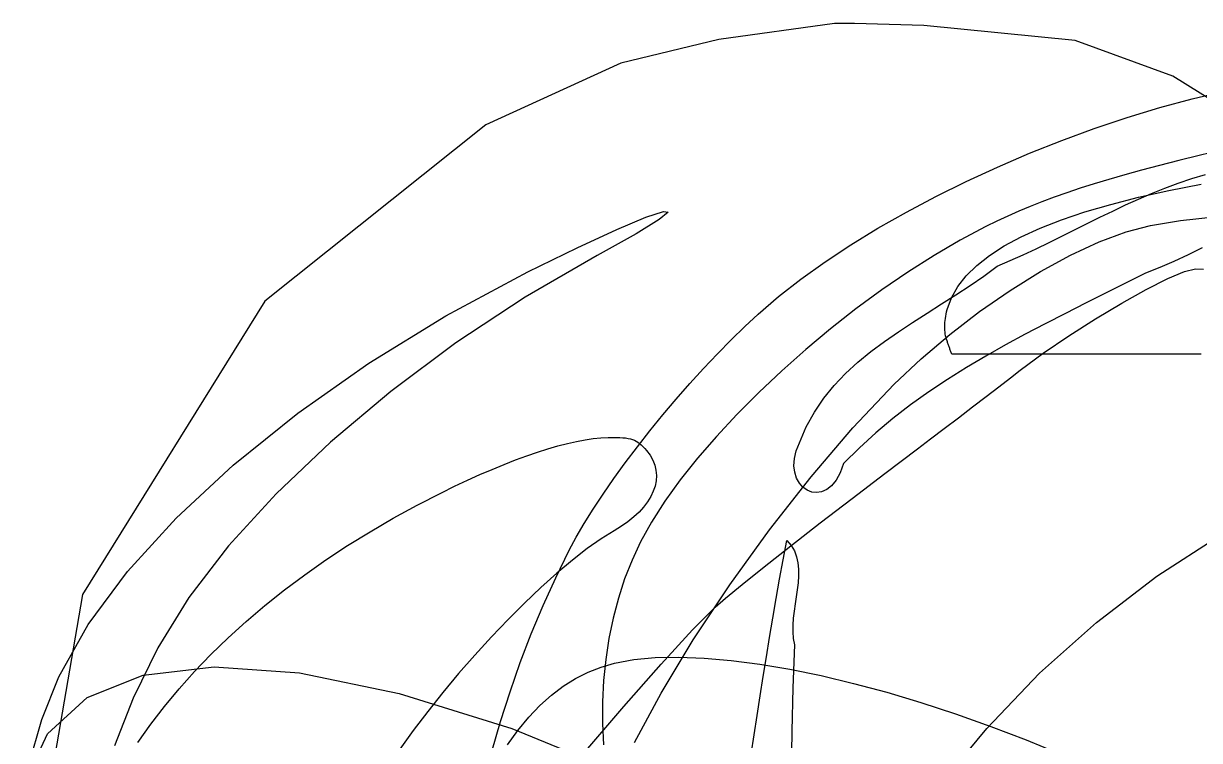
# Model space of a CAD drawing. Extents: x -75 to 75, y -75 to 75.
# Drawn here: x -74.7 to -23.5, y 43.7 to 74.9 of the extents above; entities that cross this region are included whole.
import ezdxf

# ---------------------------------------------------------------- set-up
doc = ezdxf.new("R2010")
doc.units = 0
for name, color, linetype in [('butterfly', 7, 'CONTINUOUS'), ('darth', 7, 'CONTINUOUS'), ('heart', 7, 'CONTINUOUS'), ('hellokitty', 7, 'CONTINUOUS'), ('ironman', 7, 'CONTINUOUS'), ('jackskellington', 7, 'CONTINUOUS'), ('mushroom', 7, 'CONTINUOUS'), ('nes', 7, 'CONTINUOUS'), ('skullbones', 7, 'CONTINUOUS'), ('stormtrooper', 7, 'CONTINUOUS')]:
    doc.layers.add(name, color=color, linetype=linetype)

msp = doc.modelspace()

# ---------------------------------------------------------------- linework, layer by layer
at = {"layer": 'butterfly', "color": 7}
msp.add_lwpolyline([(-74.642543, 41.78966), (-73.631995, 43.972229), (-71.898025, 45.554623), (-69.470214, 46.52969), (-66.378142, 46.890263), (-62.6514, 46.62919), (-58.319566, 45.739312), (-53.412229, 44.213467), (-46.224258, 41.26434)], dxfattribs=at)
at = {"layer": 'darth', "color": 7}
msp.add_lwpolyline([(-48.067936, 43.594669), (-46.908249, 45.753288), (-45.503169, 48.069796), (-43.908836, 50.46336), (-42.181382, 52.853144), (-40.376946, 55.15831), (-38.55166, 57.298028), (-36.761666, 59.191457), (-35.583676, 60.299476), (-34.332257, 61.359878), (-33.031828, 62.35665), (-31.706797, 63.273779), (-30.381578, 64.095249), (-29.080581, 64.805044), (-27.828222, 65.387152), (-26.648909, 65.825556), (-25.586177, 66.094277), (-24.283146, 66.314035), (-22.816934, 66.480888)], dxfattribs=at)
at = {"layer": 'heart', "color": 7}
msp.add_lwpolyline([(-11.138943, 64.20997), (-24.615054, 72.606081), (-28.866028, 74.149483), (-35.462972, 74.810942), (-38.479222, 74.890317), (-39.361166, 74.890317), (-44.38825, 74.193581), (-48.66568, 73.161706), (-54.53943, 70.480595), (-64.170264, 62.807678), (-72.098944, 50.037122), (-74.674222, 35.096983), (-72.733944, 22.070664), (-71.825541, 18.578164), (-70.42325, 14.935733), (-68.650541, 10.966998), (-58.605194, -3.937892), (-43.850264, -18.525253)], dxfattribs=at)
at = {"layer": 'hellokitty', "color": 7}
msp.add_lwpolyline([(-53.601089, 43.501228), (-53.142159, 44.129477), (-52.669948, 44.697176), (-52.183738, 45.205235), (-51.682825, 45.654567), (-51.166497, 46.046085), (-50.634042, 46.380702), (-50.08475, 46.659332), (-49.51791, 46.882883), (-48.932812, 47.05227), (-48.095064, 47.207317), (-47.161473, 47.295649), (-46.138984, 47.318792), (-45.034539, 47.278313), (-43.855087, 47.175736), (-42.607569, 47.012609), (-41.298932, 46.790466), (-39.936124, 46.510852), (-38.526085, 46.175303), (-37.075762, 45.785365), (-35.5921, 45.342579), (-34.082047, 44.848481), (-32.552541, 44.304613), (-31.010535, 43.712519), (-29.46297, 43.073741)], dxfattribs=at)
at = {"layer": 'ironman', "color": 7}
for points in [[(-23.342575, 65.132009), (-23.958052, 64.829145), (-24.573591, 64.539297), (-25.190107, 64.269318), (-25.808516, 64.026048), (-26.673533, 63.588581), (-27.545143, 63.152472), (-28.420695, 62.71514), (-29.297543, 62.274001), (-30.173033, 61.826473), (-31.044521, 61.36997), (-31.909354, 60.90191), (-32.764885, 60.419708), (-33.608464, 59.920782), (-34.437444, 59.402548), (-35.249172, 58.862423), (-36.041003, 58.29782), (-36.810287, 57.706161), (-37.554374, 57.084857), (-38.270615, 56.43133), (-38.956361, 55.742992), (-39.106461, 55.339578), (-39.284077, 55.019394), (-39.482449, 54.777742), (-39.694826, 54.609932), (-39.914455, 54.51127), (-40.13458, 54.477059), (-40.348445, 54.5026), (-40.549297, 54.583217), (-40.730382, 54.714205), (-40.884943, 54.890873), (-41.006228, 55.108523), (-41.087486, 55.362467), (-41.121957, 55.648005), (-41.102878, 55.96045), (-41.023517, 56.295104), (-40.877106, 56.647272), (-40.584755, 57.339459), (-40.232116, 57.982033), (-39.825097, 58.579574), (-39.369613, 59.136653), (-38.871579, 59.657849), (-38.336906, 60.147739), (-37.771513, 60.610897), (-37.181307, 61.051906), (-36.572204, 61.475335), (-35.950119, 61.885768), (-35.320963, 62.287774), (-34.690651, 62.685936), (-34.065097, 63.084829), (-33.450214, 63.489027), (-32.851914, 63.903109), (-32.276113, 64.331652), (-31.701156, 64.57442), (-31.132783, 64.828203), (-30.569781, 65.090833), (-30.010947, 65.360152), (-29.455076, 65.633989), (-28.900958, 65.910186), (-28.347391, 66.186578), (-27.793167, 66.460999), (-27.237079, 66.731286), (-26.677921, 66.995277), (-26.114486, 67.250804), (-25.545569, 67.495708), (-24.969963, 67.727819), (-24.386461, 67.944977), (-23.793858, 68.145017), (-23.190947, 68.325777)], [(-42.978042, 43.086901), (-42.850288, 43.935119), (-42.721411, 44.783155), (-42.590887, 45.630922), (-42.458183, 46.478325), (-42.322778, 47.325274), (-42.184139, 48.171676), (-42.041739, 49.017436), (-41.895054, 49.862469), (-41.743551, 50.706675), (-41.586706, 51.549969), (-41.423988, 52.392255), (-41.238311, 52.175272), (-41.101055, 51.939492), (-41.00657, 51.687024), (-40.949217, 51.419986), (-40.923337, 51.140493), (-40.923295, 50.850656), (-40.943445, 50.552593), (-40.978128, 50.248416), (-41.021703, 49.940241), (-41.068523, 49.630183), (-41.112942, 49.320357), (-41.149312, 49.012873), (-41.171975, 48.709851), (-41.175305, 48.413402), (-41.153659, 48.125642), (-41.101363, 47.848684), (-41.168004, 45.974539), (-41.215536, 44.099206), (-41.247263, 42.222905)]]:
    msp.add_lwpolyline(points, dxfattribs=at)
at = {"layer": 'jackskellington', "color": 7}
msp.add_lwpolyline([(-50.277553, 43.132443), (-48.532229, 45.16571), (-46.906787, 47.010439), (-45.536993, 48.506626), (-44.55861, 49.494268), (-44.10732, 49.883337), (-43.376238, 50.480623), (-42.412192, 51.249529), (-41.262018, 52.153464), (-39.972544, 53.155827), (-38.590612, 54.220031), (-37.163048, 55.309476), (-35.736688, 56.387568), (-35.173037, 56.812417), (-34.574045, 57.26583), (-33.958056, 57.733802), (-33.343407, 58.202328), (-32.748446, 58.657405), (-32.191506, 59.085028), (-31.690931, 59.471193), (-31.265063, 59.801895), (-30.264326, 60.543725), (-29.153149, 61.302417), (-27.993348, 62.042286), (-26.846735, 62.727648), (-25.77512, 63.322821), (-24.840316, 63.792123), (-24.104136, 64.099872), (-23.628392, 64.210384), (-23.284958, 64.199095)], dxfattribs=at)
at = {"layer": 'mushroom', "color": 7}
for points in [[(-23.385069, 60.497057), (-24.220796, 60.496969), (-25.056522, 60.496882), (-25.892249, 60.496794), (-26.727975, 60.496704), (-27.563702, 60.496617), (-28.39943, 60.496529), (-29.235154, 60.496442), (-30.070882, 60.496351), (-30.90661, 60.496264), (-31.742335, 60.496176), (-32.578063, 60.496089), (-33.413787, 60.495998), (-34.249515, 60.495911), (-34.262187, 60.532287), (-34.274859, 60.568662), (-34.287531, 60.605038), (-34.300202, 60.641413), (-34.312874, 60.677789), (-34.325546, 60.714165), (-34.338218, 60.75054), (-34.350889, 60.786916), (-34.363561, 60.823292), (-34.376233, 60.859667), (-34.388905, 60.896043), (-34.401577, 60.932418), (-34.414248, 60.968794), (-34.42692, 61.00517), (-34.439592, 61.041545), (-34.452264, 61.077921), (-34.476563, 61.152809), (-34.49756, 61.228656), (-34.515256, 61.305559), (-34.529649, 61.383607), (-34.540712, 61.462895), (-34.548473, 61.543514), (-34.552932, 61.625562), (-34.554061, 61.709122), (-34.551803, 61.794297), (-34.546328, 61.881173), (-34.537551, 61.969845), (-34.525472, 62.060404), (-34.510091, 62.152945), (-34.49138, 62.24756), (-34.469366, 62.34434), (-34.444023, 62.44338), (-34.259252, 62.952616), (-33.984029, 63.44237), (-33.617682, 63.912928), (-33.159531, 64.364571), (-32.608901, 64.797587), (-31.965118, 65.212259), (-31.227508, 65.608869), (-30.395393, 65.987707), (-29.468098, 66.34905), (-28.444946, 66.693186), (-27.325263, 67.0204), (-26.108374, 67.330975), (-24.793602, 67.625194), (-23.380273, 67.903344)], [(-69.693107, 43.605289), (-69.133892, 44.394969), (-68.535206, 45.173096), (-67.897872, 45.938985), (-67.222711, 46.691962), (-66.510558, 47.431348), (-65.762226, 48.156464), (-64.978545, 48.866634), (-64.160341, 49.561183), (-63.308436, 50.239428), (-62.423655, 50.900694), (-61.506825, 51.544305), (-60.558767, 52.169579), (-59.580306, 52.775843), (-58.572267, 53.362414), (-57.535479, 53.92862), (-56.470759, 54.473777), (-55.900021, 54.751647), (-55.341602, 55.013564), (-54.796219, 55.259295), (-54.264588, 55.4886), (-53.747419, 55.701246), (-53.24543, 55.896993), (-52.759333, 56.075608), (-52.289845, 56.236853), (-51.83768, 56.380493), (-51.403552, 56.506291), (-50.988174, 56.614006), (-50.592265, 56.703409), (-50.216534, 56.774261), (-49.861699, 56.826325), (-49.52847, 56.859365), (-49.217569, 56.873137), (-49.02914, 56.874831), (-48.859934, 56.874266), (-48.708217, 56.870992), (-48.572259, 56.864304), (-48.450328, 56.853607), (-48.340693, 56.838339), (-48.241625, 56.817906), (-48.15139, 56.791716), (-48.068258, 56.759179), (-47.9905, 56.719716), (-47.916383, 56.672737), (-47.844177, 56.617656), (-47.772151, 56.55389), (-47.698573, 56.480848), (-47.621712, 56.397946), (-47.539839, 56.304595), (-47.385532, 56.100768), (-47.265827, 55.889485), (-47.18024, 55.67194), (-47.128286, 55.449335), (-47.10949, 55.222862), (-47.123347, 54.993723), (-47.169378, 54.76312), (-47.247102, 54.532242), (-47.356031, 54.302296), (-47.495683, 54.074475), (-47.665569, 53.849978), (-47.865205, 53.630003), (-48.094107, 53.415748), (-48.35179, 53.208414), (-48.637766, 53.009196), (-48.951552, 52.819294), (-49.515155, 52.471949), (-50.122644, 52.04366), (-50.767022, 51.541903), (-51.441291, 50.974168), (-52.138453, 50.347931), (-52.851507, 49.670674), (-53.573454, 48.949881), (-54.297301, 48.193037), (-55.016044, 47.407616), (-55.722689, 46.601106), (-56.410233, 45.780988), (-57.071681, 44.954746), (-57.700034, 44.129856), (-58.288293, 43.313804)]]:
    msp.add_lwpolyline(points, dxfattribs=at)
at = {"layer": 'nes', "color": 7}
msp.add_lwpolyline([(-74.440881, 42.624544), (-73.883198, 44.604353), (-73.137133, 46.465606), (-71.856233, 48.732694), (-70.138445, 51.044359), (-68.020475, 53.368956), (-65.539022, 55.674833), (-62.730789, 57.930339), (-59.63248, 60.103825), (-56.280798, 62.163647), (-52.712445, 64.078149), (-50.558347, 65.129562), (-48.828644, 65.925962), (-47.564822, 66.457491), (-46.808382, 66.714297), (-46.60081, 66.686526), (-46.983605, 66.364302), (-47.998256, 65.73778), (-49.686258, 64.797099), (-52.830566, 62.976331), (-55.84284, 60.991708), (-58.68164, 58.880214), (-61.30553, 56.678841), (-63.673076, 54.42458), (-65.742837, 52.154418), (-67.473373, 49.905341), (-68.823253, 47.714346), (-69.896155, 45.527361), (-70.713752, 43.462231)], dxfattribs=at)
at = {"layer": 'skullbones', "color": 7}
msp.add_lwpolyline([(-34.822367, 41.674751), (-32.724003, 44.216735), (-30.422201, 46.612034), (-27.944372, 48.8299), (-25.317914, 50.839579), (-22.570232, 52.610329)], dxfattribs=at)
at = {"layer": 'stormtrooper', "color": 7}
for points in [[(-54.279224, 43.207466), (-53.89983, 44.521193), (-53.486767, 45.812916), (-53.039862, 47.083308), (-52.558956, 48.333056), (-52.043878, 49.562839), (-51.494461, 50.773336), (-50.910544, 51.965233), (-50.606853, 52.532328), (-50.256127, 53.133154), (-49.862427, 53.762648), (-49.429803, 54.415735), (-48.962318, 55.087348), (-48.46403, 55.77242), (-47.938995, 56.465876), (-47.391272, 57.162655), (-46.824917, 57.857681), (-46.243988, 58.545885), (-45.652543, 59.222203), (-45.054641, 59.881558), (-44.454338, 60.518889), (-43.855694, 61.129122), (-43.262762, 61.707189), (-42.679603, 62.24802), (-41.787956, 63.011406), (-40.813276, 63.769491), (-39.762563, 64.518932), (-38.642823, 65.256379), (-37.461057, 65.97849), (-36.224272, 66.681912), (-34.93947, 67.363303), (-33.613652, 68.019315), (-32.253823, 68.646602), (-30.866986, 69.24182), (-29.460142, 69.801616), (-28.0403, 70.322652), (-26.614458, 70.801574), (-25.189621, 71.235042), (-23.772794, 71.619705), (-22.370977, 71.952217)], [(-22.511143, 69.384014), (-23.468565, 69.151698), (-24.363381, 68.929233), (-25.199955, 68.715204), (-25.982648, 68.508197), (-26.715825, 68.306795), (-27.403847, 68.109578), (-28.051078, 67.915132), (-28.661879, 67.722039), (-29.240618, 67.528883), (-29.791652, 67.334249), (-30.319348, 67.136716), (-30.828065, 66.93487), (-31.322168, 66.727299), (-31.806021, 66.512575), (-32.283987, 66.289293), (-32.760426, 66.05603), (-33.882818, 65.462094), (-35.017871, 64.799264), (-36.15767, 64.074762), (-37.294306, 63.295801), (-38.419868, 62.469604), (-39.526447, 61.603382), (-40.606131, 60.704355), (-41.651007, 59.779741), (-42.653167, 58.836758), (-43.604702, 57.882618), (-44.497698, 56.924544), (-45.324248, 55.969752), (-46.076435, 55.025457), (-46.746358, 54.098876), (-47.326096, 53.197229), (-47.807745, 52.327734), (-48.173118, 51.542877), (-48.493276, 50.726456), (-48.768121, 49.88212), (-48.99756, 49.013519), (-49.181501, 48.124302), (-49.319849, 47.218117), (-49.412511, 46.298615), (-49.459394, 45.369443), (-49.460523, 44.434252), (-49.415562, 43.49669)]]:
    msp.add_lwpolyline(points, dxfattribs=at)

doc.saveas('drawing.dxf')
